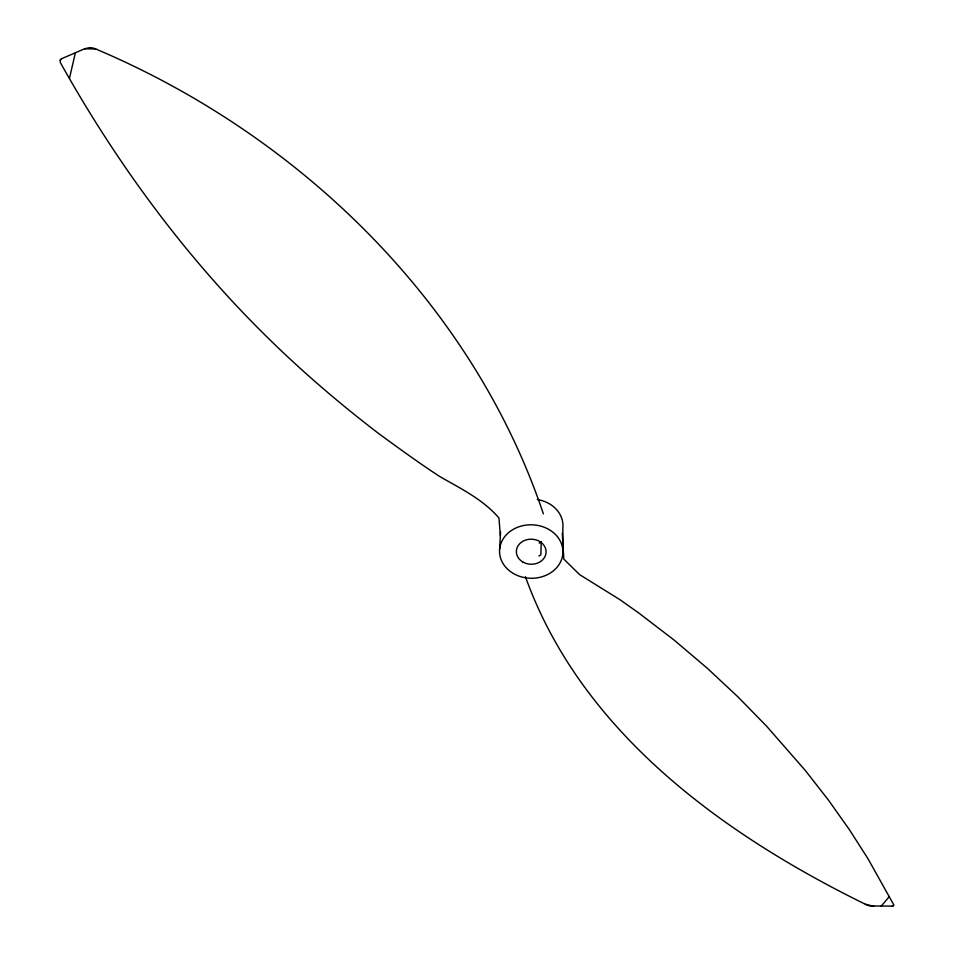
<?xml version="1.0" encoding="UTF-8"?>
<svg xmlns="http://www.w3.org/2000/svg" width="954" height="954" viewBox="0 0 954 954"><rect width="100%" height="100%" fill="white"/><g stroke="black" fill="none" stroke-linecap="round" stroke-linejoin="round"><path stroke-width="1.43" d="M562.788 554.274A31.709 26.748 1.6 0 0 517.998 527.121A31.709 26.748 1.6 0 0 512.882 573.199A31.709 26.748 1.6 0 0 562.788 554.274L562.848 528.206A31.029 26.402 1.6 0 0 537.293 499.538M499.622 549.254L500.552 531.915M69.463 78.311L75.39 52.756M543.375 513.848C472.29 302.466 299.043 135.039 95.817 49A14.155 13.451 45 0 0 89.211 47.712L84.596 48.785L61.581 58.719L60.102 60.376L60.388 62.642C116.114 162.43 184.372 255.493 265.832 335.832C301.559 371.13 339.755 403.828 379.656 434.297C399.523 448.714 419.331 463.262 439.925 476.63C460.794 488.639 483.034 499.383 498.954 518.01L500.337 535.564M881.138 906.24L889.402 896.498M60.245 60.019L61.581 58.719M525.427 576.705C581.272 732.1 722.667 834.142 865.397 904.273A10.589 6.118 12.8 0 0 870.131 905.942L892.312 906.133L893.91 905.06L867.961 858.683L849.382 829.646L828.418 800.084L805.379 770.558L766.551 726.149L738.038 696.969L707.284 668.229L673.977 639.967L638.464 612.766L619.766 599.565L579.615 574.63L563.802 559.08L562.3 533.226M539.201 543.148L541.168 541.669L540.906 554.751L538.915 556.051M892.312 906.133L893.504 905.823M84.596 48.785L95.817 49M865.397 904.273L873.721 906.3M522.685 561.906A14.859 12.533 1.6 0 0 546.022 552.938A14.859 12.533 1.6 0 0 524.962 540.298A14.859 12.533 1.6 0 0 522.685 561.906"/></g></svg>
